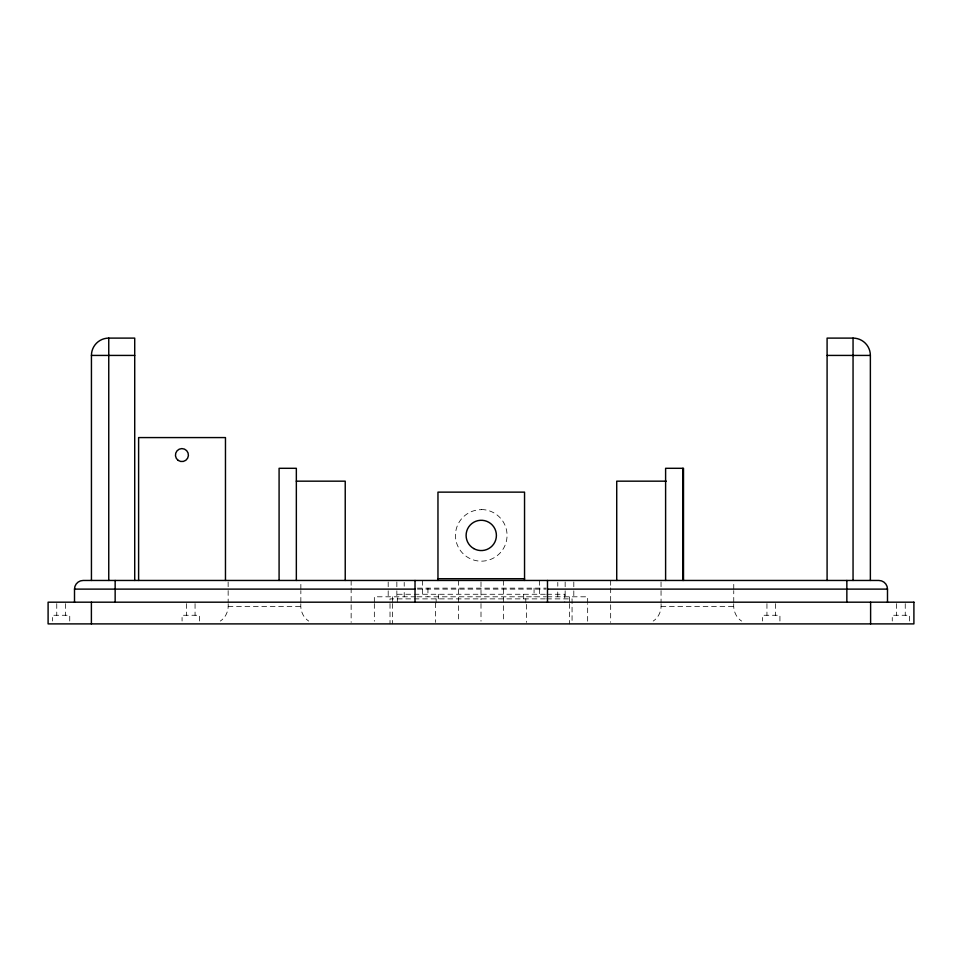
<?xml version="1.0" encoding="UTF-8"?>
<svg xmlns="http://www.w3.org/2000/svg" width="962" height="962" viewBox="0 0 962 962"><rect width="100%" height="100%" fill="white"/><g stroke="black" fill="none" stroke-linecap="round" stroke-linejoin="round"><path stroke-width="0.72" stroke-dasharray="4.81 3.61" d="M300.841 603.679C300.252 610.353 302.958 617.363 308.706 621.079M300.841 602.224L300.853 590.62M300.853 589.165L300.865 581.902M374.338 602.224L374.338 596.801L416.414 596.801M587.662 621.187L587.662 603.571M733.741 603.679C733.152 610.353 735.858 617.363 741.606 621.079M733.741 602.224L733.753 590.62M733.753 589.165L733.765 581.902M404.208 596.801L404.208 592.472M228.162 603.679C228.752 610.353 226.058 617.363 220.298 621.079M661.062 603.679C661.652 610.353 658.958 617.363 653.198 621.079M417.388 588.143L546.308 588.143M417.52 589.117L545.983 589.117M545.334 594.263L397.306 594.263L397.306 602.188M546.837 594.263L564.778 594.263L564.778 602.188M417.063 596.801L546.151 596.801M547.077 596.801L587.662 596.801L587.662 602.224M545.334 598.881L390.019 598.881L390.019 623.893M546.705 598.881L572.065 598.881L572.065 623.893M228.138 606.577L300.865 606.577M661.038 606.577L733.765 606.577M557.768 596.801L557.744 590.307M661.038 581.902L661.05 589.165M661.05 590.62L661.062 602.224M228.138 581.902L228.15 589.165M228.15 590.62L228.162 602.224M909.571 621.019L909.571 615.271L892.255 615.271L892.255 621.019M905.242 603.643L905.242 615.271M896.584 603.643L896.584 615.271M779.929 621.019L779.929 615.271L762.613 615.271L762.613 621.019M775.6 603.643L775.6 615.271M766.942 603.643L766.942 615.271M610.666 580.459L610.666 586.447M610.666 587.95L610.666 622.402M573.809 581.938L573.809 589.369M573.809 590.86L573.809 596.801M569.48 596.801L569.48 602.501M569.48 603.571L569.48 623.893M565.151 581.938L565.151 589.369M565.151 590.86L565.151 596.801M557.792 582.383L557.792 586.219M539.61 580.459L539.61 596.801M534.066 588.143L534.066 596.801M526.442 604.364L526.442 622.402M525.817 598.845L525.817 602.861M523.677 594.263L523.677 598.845M503.354 580.459L503.354 622.402M481 581.866L481 599.735M481 603.547L481 621.187M458.453 580.459L458.453 622.402M438.311 594.263L438.311 598.845M436.159 598.845L436.159 602.861M435.533 602.861L435.533 622.402M427.934 588.143L427.934 596.801M422.39 580.459L422.39 596.801M404.208 582.383L404.208 586.219M396.849 581.938L396.849 589.369M396.849 590.86L396.849 596.801M392.52 596.801L392.52 602.501M392.52 603.571L392.52 623.893M388.191 581.938L388.191 589.369M388.191 590.86L388.191 596.801M374.338 603.571L374.338 621.187M351.142 580.459L351.142 586.447M351.142 587.95L351.142 622.402M199.387 621.019L199.387 615.271L182.071 615.271L182.071 621.019M195.058 603.643L195.058 615.271M186.4 603.643L186.4 615.271M69.745 621.019L69.745 615.271L52.429 615.271L52.429 621.019M65.416 603.643L65.416 615.271M56.758 603.643L56.758 615.271M481.313 509.547A25.818 25.818 0 0 1 507.058 535.401A25.818 25.818 0 0 1 481.228 561.171A25.818 25.818 0 0 1 455.435 535.365A25.818 25.818 0 0 1 481.253 509.68"/><path stroke-width="1.44" d="M91.438 580.459L91.438 355.423A17.316 17.316 0 0 1 108.754 338.107L134.716 338.107L134.716 580.459M870.369 580.459L870.369 355.423A17.316 17.316 0 0 0 853.053 338.107L827.092 338.107L827.092 580.459M91.438 355.423L134.716 355.423M827.092 355.423L870.369 355.423M296.272 481.168L345.226 481.168L345.226 580.459M666.245 481.168L616.726 481.168L616.726 580.459M437.963 578.715L524.543 578.715M74.507 602.188L74.507 589.117L415.019 589.117M547.486 589.117L887.493 589.117L887.493 602.188M870.61 602.188L870.61 623.893M853.053 338.107L853.053 580.459M846.849 580.459L846.849 602.188M683.501 580.459L683.501 468.302L665.608 468.302L665.608 580.459M682.864 468.302L682.864 580.459M547.486 580.459L547.486 602.188M524.543 580.459L524.543 492.135L437.963 492.135L437.963 580.459M415.019 580.459L415.019 602.188M296.344 580.459L296.344 468.302L279.088 468.302L279.088 580.459M225.469 580.459L225.469 437.578L138.612 437.578L138.612 580.459M115.151 580.459L115.151 602.188M108.754 338.107L108.754 580.459M91.39 602.188L91.39 623.893M74.507 589.117A8.658 8.658 0 0 1 83.165 580.459L878.835 580.459A8.658 8.658 0 0 1 887.493 589.117M913.9 602.188L48.1 602.188L48.1 623.893L913.9 623.893L913.9 602.188M178.186 460.389A6.494 6.494 0 0 0 188.396 455.663A6.494 6.494 0 0 0 179.197 449.194A6.494 6.494 0 0 0 178.186 460.389M473.677 548.544A15.151 15.151 0 0 0 496.404 535.425A15.151 15.151 0 0 0 473.677 522.306A15.151 15.151 0 0 0 473.677 548.544"/></g></svg>
